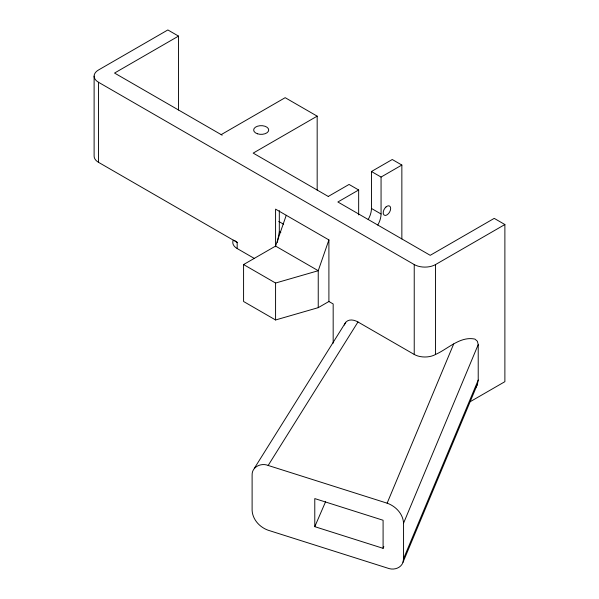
<?xml version="1.0" encoding="UTF-8"?>
<svg xmlns="http://www.w3.org/2000/svg" width="599" height="599" viewBox="0 0 599 599"><rect width="100%" height="100%" fill="white"/><g stroke="black" fill="none" stroke-linecap="round" stroke-linejoin="round"><path stroke-width="0.9" d="M403 562.289L403.561 558.642L403.561 523.174C403.067 513.867 395.647 506.14 387.126 503.182L268.172 465.453C261.186 462.57 251.715 466.846 252.112 475.142L252.112 510.363C252.568 519.535 259.741 527.3 268.172 530.235L389.2 568.616C394.539 570.121 401.135 567.845 403 562.289L477.381 384.378L478.219 380.073L478.219 344.605L477.381 341.258L474.932 339.109C460.189 335.912 447.947 348.962 435.555 354.451A15.08 8.708 0 0 1 414.231 354.451L357.97 321.977C354.279 319.844 348.925 318.69 345.728 322.299L254.268 468.433M277.367 242.37L279.314 231.611L279.314 210.631M333.171 343.167L333.171 303.963L328.903 301.499L318.241 307.654L275.577 319.971L243.583 301.499L243.583 264.556L275.577 246.084L286.247 215.296M275.577 246.736L275.577 209.133L328.903 239.922L318.241 270.711L318.241 307.654M387.126 503.182L453.675 343.991M403.561 523.174L478.219 344.605M403.561 558.642L478.219 380.073M383.839 546.61L383.09 548.332L314.782 526.663L325.564 501.767M475.336 388.526L477.381 384.378M344.32 325.047L345.728 322.299M268.172 465.453L357.97 321.977M178.524 109.999L178.524 36.105L114.536 73.056L222.154 135.187M221.188 134.625L285.176 97.682L317.171 116.154L317.171 190.048M317.171 116.154L253.182 153.104L328.477 196.577M328.267 196.45L349.06 184.44L358.659 189.988L358.659 214.921M368.183 219.496A15.836 9.142 -60 0 0 371.462 208.459L371.462 171.509L392.255 159.506L401.854 165.047L401.854 238.941M358.659 189.988L337.866 201.99L430.224 255.316L494.22 218.373L504.882 224.528L504.882 381.675L470.222 401.682M371.462 171.509L381.061 177.057L401.854 165.047M178.524 36.105L167.862 29.95L98.535 69.971A15.08 8.708 0 0 0 98.535 82.288L414.231 264.556A15.08 8.708 0 0 0 435.555 264.556L504.882 224.528M243.583 264.556L275.577 283.028L318.241 270.711L275.577 246.084M371.462 208.459L381.061 214A15.836 9.142 -60 0 1 377.782 225.037M278.775 221.45L283.634 224.251M279.314 231.611L280.834 232.487M94.118 76.133L94.118 156.182A15.08 8.708 0 0 0 98.535 162.336L237.182 242.385L237.182 248.548L254.073 258.296M435.555 264.556L435.555 354.451M414.231 264.556L414.231 354.451M383.09 548.332L383.09 520.254L314.782 498.585L314.782 526.663M381.061 177.057L381.061 214M328.903 239.922L328.903 301.499M275.577 283.028L275.577 319.971M98.535 82.288L98.535 162.336M237.182 242.385A15.08 8.708 0 0 1 234.786 240.581M237.182 248.548A15.08 8.708 0 0 1 233.281 240.132M385.958 207.007L385.06 207.958A5.279 3.047 -60 0 0 385.06 215.423L385.958 215.333A5.279 3.047 -60 0 0 390.66 208.459A5.279 3.047 -60 0 0 385.958 207.007M257.413 133.779A7.54 4.358 0 0 0 268.719 130.013A7.54 4.358 0 0 0 257.413 126.239A7.54 4.358 0 0 0 257.413 133.779"/></g></svg>
